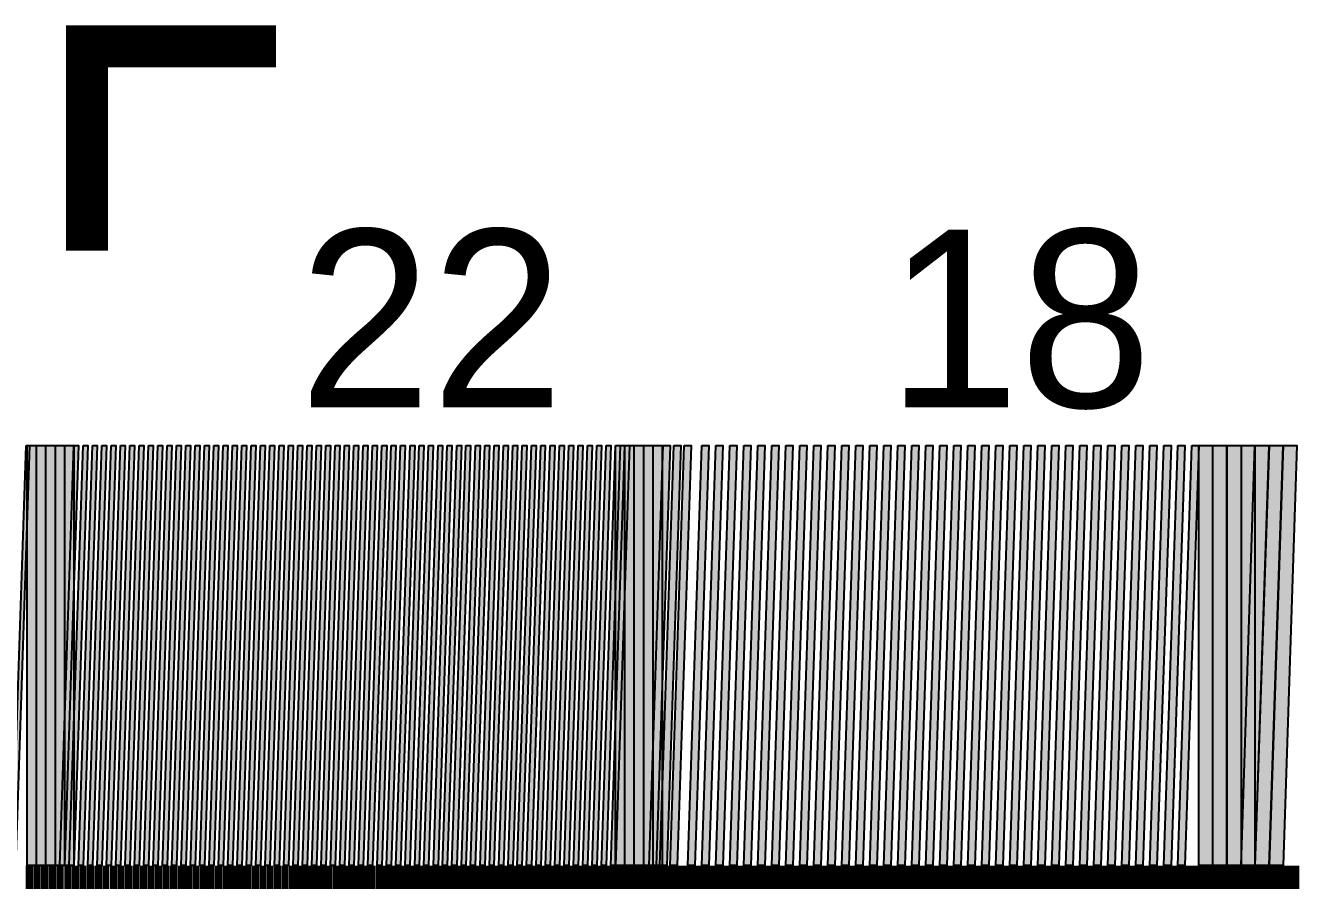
# Model space of a CAD drawing. Header units: millimetres. Extents: x -9 to 297, y 0 to 210.
# Drawn here: x 147.92 to 174.41, y 47.81 to 65.63 of the extents above; entities that cross this region are included whole.
import ezdxf

# ---------------------------------------------------------------- set-up
doc = ezdxf.new("R2010")
doc.units = ezdxf.units.MM
for name, color, linetype in [('LABELS', 7, 'Continuous'), ('PERIPHERY', 7, 'Continuous'), ('SFR', 7, 'Continuous')]:
    doc.layers.add(name, color=color, linetype=linetype)

msp = doc.modelspace()

# ---------------------------------------------------------------- hatches: boundary and pattern name
at = {"layer": 'PERIPHERY', "true_color": 0x000000}
h = msp.add_hatch(color=7, dxfattribs=at)
h.dxf.hatch_style = 1
h.paths.add_polyline_path([(147.932, 56.875), (148.005, 56.875), (147.713, 48.125), (147.64, 48.125), (147.932, 56.875)])
h = msp.add_hatch(color=7, dxfattribs=at)
h.dxf.hatch_style = 1
h.paths.add_polyline_path([(147.956, 56.875), (148.539, 56.875), (148.539, 48.125), (147.956, 48.125), (147.956, 56.875)])
h = msp.add_hatch(color=7, dxfattribs=at)
h.dxf.hatch_style = 1
h.paths.add_polyline_path([(148.15, 56.875), (148.734, 56.875), (148.734, 48.125), (148.15, 48.125), (148.15, 56.875)])
h = msp.add_hatch(color=7, dxfattribs=at)
h.dxf.hatch_style = 1
h.paths.add_polyline_path([(148.345, 56.875), (148.928, 56.875), (148.928, 48.125), (148.345, 48.125), (148.345, 56.875)])
h = msp.add_hatch(color=7, dxfattribs=at)
h.dxf.hatch_style = 1
h.paths.add_polyline_path([(148.929, 56.875), (149.026, 56.875), (148.734, 48.125), (148.637, 48.125), (148.929, 56.875)])
h = msp.add_hatch(color=7, dxfattribs=at)
h.dxf.hatch_style = 1
h.paths.add_polyline_path([(149.123, 56.875), (149.22, 56.875), (148.928, 48.125), (148.831, 48.125), (149.123, 56.875)])
h = msp.add_hatch(color=7, dxfattribs=at)
h.dxf.hatch_style = 1
h.paths.add_polyline_path([(149.317, 56.875), (149.414, 56.875), (149.122, 48.125), (149.025, 48.125), (149.317, 56.875)])
h = msp.add_hatch(color=7, dxfattribs=at)
h.dxf.hatch_style = 1
h.paths.add_polyline_path([(149.511, 56.875), (149.609, 56.875), (149.317, 48.125), (149.22, 48.125), (149.511, 56.875)])
h = msp.add_hatch(color=7, dxfattribs=at)
h.dxf.hatch_style = 1
h.paths.add_polyline_path([(149.706, 56.875), (149.803, 56.875), (149.511, 48.125), (149.414, 48.125), (149.706, 56.875)])
h = msp.add_hatch(color=7, dxfattribs=at)
h.dxf.hatch_style = 1
h.paths.add_polyline_path([(149.9, 56.875), (149.997, 56.875), (149.705, 48.125), (149.608, 48.125), (149.9, 56.875)])
h = msp.add_hatch(color=7, dxfattribs=at)
h.dxf.hatch_style = 1
h.paths.add_polyline_path([(150.095, 56.875), (150.192, 56.875), (149.9, 48.125), (149.803, 48.125), (150.095, 56.875)])
h = msp.add_hatch(color=7, dxfattribs=at)
h.dxf.hatch_style = 1
h.paths.add_polyline_path([(150.289, 56.875), (150.387, 56.875), (150.095, 48.125), (149.998, 48.125), (150.289, 56.875)])
h = msp.add_hatch(color=7, dxfattribs=at)
h.dxf.hatch_style = 1
h.paths.add_polyline_path([(150.484, 56.875), (150.581, 56.875), (150.289, 48.125), (150.192, 48.125), (150.484, 56.875)])
h = msp.add_hatch(color=7, dxfattribs=at)
h.dxf.hatch_style = 1
h.paths.add_polyline_path([(150.678, 56.875), (150.775, 56.875), (150.484, 48.125), (150.386, 48.125), (150.678, 56.875)])
h = msp.add_hatch(color=7, dxfattribs=at)
h.dxf.hatch_style = 1
h.paths.add_polyline_path([(150.872, 56.875), (150.97, 56.875), (150.678, 48.125), (150.581, 48.125), (150.872, 56.875)])
h = msp.add_hatch(color=7, dxfattribs=at)
h.dxf.hatch_style = 1
h.paths.add_polyline_path([(151.067, 56.875), (151.164, 56.875), (150.872, 48.125), (150.775, 48.125), (151.067, 56.875)])
h = msp.add_hatch(color=7, dxfattribs=at)
h.dxf.hatch_style = 1
h.paths.add_polyline_path([(151.261, 56.875), (151.359, 56.875), (151.067, 48.125), (150.97, 48.125), (151.261, 56.875)])
h = msp.add_hatch(color=7, dxfattribs=at)
h.dxf.hatch_style = 1
h.paths.add_polyline_path([(151.456, 56.875), (151.553, 56.875), (151.261, 48.125), (151.164, 48.125), (151.456, 56.875)])
h = msp.add_hatch(color=7, dxfattribs=at)
h.dxf.hatch_style = 1
h.paths.add_polyline_path([(151.65, 56.875), (151.747, 56.875), (151.456, 48.125), (151.359, 48.125), (151.65, 56.875)])
h = msp.add_hatch(color=7, dxfattribs=at)
h.dxf.hatch_style = 1
h.paths.add_polyline_path([(151.845, 56.875), (151.942, 56.875), (151.65, 48.125), (151.553, 48.125), (151.845, 56.875)])
h = msp.add_hatch(color=7, dxfattribs=at)
h.dxf.hatch_style = 1
h.paths.add_polyline_path([(152.039, 56.875), (152.136, 56.875), (151.845, 48.125), (151.747, 48.125), (152.039, 56.875)])
h = msp.add_hatch(color=7, dxfattribs=at)
h.dxf.hatch_style = 1
h.paths.add_polyline_path([(152.233, 56.875), (152.33, 56.875), (152.039, 48.125), (151.942, 48.125), (152.233, 56.875)])
h = msp.add_hatch(color=7, dxfattribs=at)
h.dxf.hatch_style = 1
h.paths.add_polyline_path([(152.428, 56.875), (152.525, 56.875), (152.233, 48.125), (152.136, 48.125), (152.428, 56.875)])
h = msp.add_hatch(color=7, dxfattribs=at)
h.dxf.hatch_style = 1
h.paths.add_polyline_path([(152.622, 56.875), (152.72, 56.875), (152.428, 48.125), (152.331, 48.125), (152.622, 56.875)])
h = msp.add_hatch(color=7, dxfattribs=at)
h.dxf.hatch_style = 1
h.paths.add_polyline_path([(152.817, 56.875), (152.914, 56.875), (152.622, 48.125), (152.525, 48.125), (152.817, 56.875)])
h = msp.add_hatch(color=7, dxfattribs=at)
h.dxf.hatch_style = 1
h.paths.add_polyline_path([(153.011, 56.875), (153.108, 56.875), (152.817, 48.125), (152.719, 48.125), (153.011, 56.875)])
h = msp.add_hatch(color=7, dxfattribs=at)
h.dxf.hatch_style = 1
h.paths.add_polyline_path([(153.205, 56.875), (153.303, 56.875), (153.011, 48.125), (152.914, 48.125), (153.205, 56.875)])
h = msp.add_hatch(color=7, dxfattribs=at)
h.dxf.hatch_style = 1
h.paths.add_polyline_path([(153.4, 56.875), (153.497, 56.875), (153.205, 48.125), (153.108, 48.125), (153.4, 56.875)])
h = msp.add_hatch(color=7, dxfattribs=at)
h.dxf.hatch_style = 1
h.paths.add_polyline_path([(153.594, 56.875), (153.691, 56.875), (153.4, 48.125), (153.303, 48.125), (153.594, 56.875)])
h = msp.add_hatch(color=7, dxfattribs=at)
h.dxf.hatch_style = 1
h.paths.add_polyline_path([(153.789, 56.875), (153.886, 56.875), (153.594, 48.125), (153.497, 48.125), (153.789, 56.875)])
h = msp.add_hatch(color=7, dxfattribs=at)
h.dxf.hatch_style = 1
h.paths.add_polyline_path([(153.983, 56.875), (154.08, 56.875), (153.788, 48.125), (153.691, 48.125), (153.983, 56.875)])
h = msp.add_hatch(color=7, dxfattribs=at)
h.dxf.hatch_style = 1
h.paths.add_polyline_path([(154.178, 56.875), (154.275, 56.875), (153.984, 48.125), (153.886, 48.125), (154.178, 56.875)])
h = msp.add_hatch(color=7, dxfattribs=at)
h.dxf.hatch_style = 1
h.paths.add_polyline_path([(154.372, 56.875), (154.469, 56.875), (154.178, 48.125), (154.081, 48.125), (154.372, 56.875)])
h = msp.add_hatch(color=7, dxfattribs=at)
h.dxf.hatch_style = 1
h.paths.add_polyline_path([(154.566, 56.875), (154.664, 56.875), (154.372, 48.125), (154.275, 48.125), (154.566, 56.875)])
h = msp.add_hatch(color=7, dxfattribs=at)
h.dxf.hatch_style = 1
h.paths.add_polyline_path([(154.761, 56.875), (154.858, 56.875), (154.566, 48.125), (154.469, 48.125), (154.761, 56.875)])
h = msp.add_hatch(color=7, dxfattribs=at)
h.dxf.hatch_style = 1
h.paths.add_polyline_path([(154.955, 56.875), (155.052, 56.875), (154.761, 48.125), (154.663, 48.125), (154.955, 56.875)])
h = msp.add_hatch(color=7, dxfattribs=at)
h.dxf.hatch_style = 1
h.paths.add_polyline_path([(155.149, 56.875), (155.246, 56.875), (154.955, 48.125), (154.858, 48.125), (155.149, 56.875)])
h = msp.add_hatch(color=7, dxfattribs=at)
h.dxf.hatch_style = 1
h.paths.add_polyline_path([(155.344, 56.875), (155.442, 56.875), (155.15, 48.125), (155.053, 48.125), (155.344, 56.875)])
h = msp.add_hatch(color=7, dxfattribs=at)
h.dxf.hatch_style = 1
h.paths.add_polyline_path([(155.539, 56.875), (155.636, 56.875), (155.344, 48.125), (155.247, 48.125), (155.539, 56.875)])
h = msp.add_hatch(color=7, dxfattribs=at)
h.dxf.hatch_style = 1
h.paths.add_polyline_path([(155.733, 56.875), (155.83, 56.875), (155.539, 48.125), (155.441, 48.125), (155.733, 56.875)])
h = msp.add_hatch(color=7, dxfattribs=at)
h.dxf.hatch_style = 1
h.paths.add_polyline_path([(155.928, 56.875), (156.025, 56.875), (155.733, 48.125), (155.636, 48.125), (155.928, 56.875)])
h = msp.add_hatch(color=7, dxfattribs=at)
h.dxf.hatch_style = 1
h.paths.add_polyline_path([(156.122, 56.875), (156.219, 56.875), (155.927, 48.125), (155.83, 48.125), (156.122, 56.875)])
h = msp.add_hatch(color=7, dxfattribs=at)
h.dxf.hatch_style = 1
h.paths.add_polyline_path([(156.316, 56.875), (156.413, 56.875), (156.122, 48.125), (156.025, 48.125), (156.316, 56.875)])
h = msp.add_hatch(color=7, dxfattribs=at)
h.dxf.hatch_style = 1
h.paths.add_polyline_path([(156.511, 56.875), (156.608, 56.875), (156.316, 48.125), (156.219, 48.125), (156.511, 56.875)])
h = msp.add_hatch(color=7, dxfattribs=at)
h.dxf.hatch_style = 1
h.paths.add_polyline_path([(156.705, 56.875), (156.802, 56.875), (156.511, 48.125), (156.414, 48.125), (156.705, 56.875)])
h = msp.add_hatch(color=7, dxfattribs=at)
h.dxf.hatch_style = 1
h.paths.add_polyline_path([(156.9, 56.875), (156.997, 56.875), (156.705, 48.125), (156.608, 48.125), (156.9, 56.875)])
h = msp.add_hatch(color=7, dxfattribs=at)
h.dxf.hatch_style = 1
h.paths.add_polyline_path([(157.094, 56.875), (157.191, 56.875), (156.9, 48.125), (156.802, 48.125), (157.094, 56.875)])
h = msp.add_hatch(color=7, dxfattribs=at)
h.dxf.hatch_style = 1
h.paths.add_polyline_path([(157.289, 56.875), (157.386, 56.875), (157.094, 48.125), (156.997, 48.125), (157.289, 56.875)])
h = msp.add_hatch(color=7, dxfattribs=at)
h.dxf.hatch_style = 1
h.paths.add_polyline_path([(157.483, 56.875), (157.58, 56.875), (157.288, 48.125), (157.191, 48.125), (157.483, 56.875)])
h = msp.add_hatch(color=7, dxfattribs=at)
h.dxf.hatch_style = 1
h.paths.add_polyline_path([(157.678, 56.875), (157.775, 56.875), (157.483, 48.125), (157.386, 48.125), (157.678, 56.875)])
h = msp.add_hatch(color=7, dxfattribs=at)
h.dxf.hatch_style = 1
h.paths.add_polyline_path([(157.872, 56.875), (157.969, 56.875), (157.677, 48.125), (157.58, 48.125), (157.872, 56.875)])
h = msp.add_hatch(color=7, dxfattribs=at)
h.dxf.hatch_style = 1
h.paths.add_polyline_path([(158.066, 56.875), (158.164, 56.875), (157.872, 48.125), (157.775, 48.125), (158.066, 56.875)])
h = msp.add_hatch(color=7, dxfattribs=at)
h.dxf.hatch_style = 1
h.paths.add_polyline_path([(158.261, 56.875), (158.358, 56.875), (158.066, 48.125), (157.969, 48.125), (158.261, 56.875)])
h = msp.add_hatch(color=7, dxfattribs=at)
h.dxf.hatch_style = 1
h.paths.add_polyline_path([(158.455, 56.875), (158.552, 56.875), (158.26, 48.125), (158.163, 48.125), (158.455, 56.875)])
h = msp.add_hatch(color=7, dxfattribs=at)
h.dxf.hatch_style = 1
h.paths.add_polyline_path([(158.649, 56.875), (158.746, 56.875), (158.455, 48.125), (158.357, 48.125), (158.649, 56.875)])
h = msp.add_hatch(color=7, dxfattribs=at)
h.dxf.hatch_style = 1
h.paths.add_polyline_path([(158.844, 56.875), (158.941, 56.875), (158.65, 48.125), (158.553, 48.125), (158.844, 56.875)])
h = msp.add_hatch(color=7, dxfattribs=at)
h.dxf.hatch_style = 1
h.paths.add_polyline_path([(159.039, 56.875), (159.136, 56.875), (158.844, 48.125), (158.747, 48.125), (159.039, 56.875)])
h = msp.add_hatch(color=7, dxfattribs=at)
h.dxf.hatch_style = 1
h.paths.add_polyline_path([(159.233, 56.875), (159.33, 56.875), (159.038, 48.125), (158.941, 48.125), (159.233, 56.875)])
h = msp.add_hatch(color=7, dxfattribs=at)
h.dxf.hatch_style = 1
h.paths.add_polyline_path([(159.427, 56.875), (159.524, 56.875), (159.233, 48.125), (159.136, 48.125), (159.427, 56.875)])
h = msp.add_hatch(color=7, dxfattribs=at)
h.dxf.hatch_style = 1
h.paths.add_polyline_path([(159.622, 56.875), (159.719, 56.875), (159.427, 48.125), (159.33, 48.125), (159.622, 56.875)])
h = msp.add_hatch(color=7, dxfattribs=at)
h.dxf.hatch_style = 1
h.paths.add_polyline_path([(159.816, 56.875), (159.913, 56.875), (159.622, 48.125), (159.524, 48.125), (159.816, 56.875)])
h = msp.add_hatch(color=7, dxfattribs=at)
h.dxf.hatch_style = 1
h.paths.add_polyline_path([(160.01, 56.875), (160.108, 56.875), (159.816, 48.125), (159.719, 48.125), (160.01, 56.875)])
h = msp.add_hatch(color=7, dxfattribs=at)
h.dxf.hatch_style = 1
h.paths.add_polyline_path([(160.205, 56.875), (160.302, 56.875), (160.01, 48.125), (159.913, 48.125), (160.205, 56.875)])
h = msp.add_hatch(color=7, dxfattribs=at)
h.dxf.hatch_style = 1
h.paths.add_polyline_path([(160.399, 56.875), (160.496, 56.875), (160.205, 48.125), (160.107, 48.125), (160.399, 56.875)])
h = msp.add_hatch(color=7, dxfattribs=at)
h.dxf.hatch_style = 1
h.paths.add_polyline_path([(160.205, 56.875), (160.789, 56.875), (160.789, 48.125), (160.205, 48.125), (160.205, 56.875)])
h = msp.add_hatch(color=7, dxfattribs=at)
h.dxf.hatch_style = 1
h.paths.add_polyline_path([(160.4, 56.875), (160.984, 56.875), (160.984, 48.125), (160.4, 48.125), (160.4, 56.875)])
h = msp.add_hatch(color=7, dxfattribs=at)
h.dxf.hatch_style = 1
h.paths.add_polyline_path([(160.595, 56.875), (161.179, 56.875), (161.179, 48.125), (160.595, 48.125), (160.595, 56.875)])
h = msp.add_hatch(color=7, dxfattribs=at)
h.dxf.hatch_style = 1
h.paths.add_polyline_path([(161.202, 56.875), (161.348, 56.875), (161.056, 48.125), (160.911, 48.125), (161.202, 56.875)])
h = msp.add_hatch(color=7, dxfattribs=at)
h.dxf.hatch_style = 1
h.paths.add_polyline_path([(161.421, 56.875), (161.567, 56.875), (161.275, 48.125), (161.129, 48.125), (161.421, 56.875)])
h = msp.add_hatch(color=7, dxfattribs=at)
h.dxf.hatch_style = 1
h.paths.add_polyline_path([(161.64, 56.875), (161.785, 56.875), (161.494, 48.125), (161.348, 48.125), (161.64, 56.875)])
h = msp.add_hatch(color=7, dxfattribs=at)
h.dxf.hatch_style = 1
h.paths.add_polyline_path([(162.005, 56.875), (162.151, 56.875), (161.859, 48.125), (161.713, 48.125), (162.005, 56.875)])
h = msp.add_hatch(color=7, dxfattribs=at)
h.dxf.hatch_style = 1
h.paths.add_polyline_path([(162.296, 56.875), (162.442, 56.875), (162.15, 48.125), (162.005, 48.125), (162.296, 56.875)])
h = msp.add_hatch(color=7, dxfattribs=at)
h.dxf.hatch_style = 1
h.paths.add_polyline_path([(162.588, 56.875), (162.734, 56.875), (162.442, 48.125), (162.296, 48.125), (162.588, 56.875)])
h = msp.add_hatch(color=7, dxfattribs=at)
h.dxf.hatch_style = 1
h.paths.add_polyline_path([(162.879, 56.875), (163.025, 56.875), (162.734, 48.125), (162.588, 48.125), (162.879, 56.875)])
h = msp.add_hatch(color=7, dxfattribs=at)
h.dxf.hatch_style = 1
h.paths.add_polyline_path([(163.171, 56.875), (163.317, 56.875), (163.025, 48.125), (162.879, 48.125), (163.171, 56.875)])
h = msp.add_hatch(color=7, dxfattribs=at)
h.dxf.hatch_style = 1
h.paths.add_polyline_path([(163.463, 56.875), (163.609, 56.875), (163.317, 48.125), (163.171, 48.125), (163.463, 56.875)])
h = msp.add_hatch(color=7, dxfattribs=at)
h.dxf.hatch_style = 1
h.paths.add_polyline_path([(163.754, 56.875), (163.9, 56.875), (163.609, 48.125), (163.463, 48.125), (163.754, 56.875)])
h = msp.add_hatch(color=7, dxfattribs=at)
h.dxf.hatch_style = 1
h.paths.add_polyline_path([(164.046, 56.875), (164.192, 56.875), (163.9, 48.125), (163.754, 48.125), (164.046, 56.875)])
h = msp.add_hatch(color=7, dxfattribs=at)
h.dxf.hatch_style = 1
h.paths.add_polyline_path([(164.338, 56.875), (164.483, 56.875), (164.192, 48.125), (164.046, 48.125), (164.338, 56.875)])
h = msp.add_hatch(color=7, dxfattribs=at)
h.dxf.hatch_style = 1
h.paths.add_polyline_path([(164.63, 56.875), (164.776, 56.875), (164.484, 48.125), (164.338, 48.125), (164.63, 56.875)])
h = msp.add_hatch(color=7, dxfattribs=at)
h.dxf.hatch_style = 1
h.paths.add_polyline_path([(164.921, 56.875), (165.067, 56.875), (164.775, 48.125), (164.63, 48.125), (164.921, 56.875)])
h = msp.add_hatch(color=7, dxfattribs=at)
h.dxf.hatch_style = 1
h.paths.add_polyline_path([(165.213, 56.875), (165.359, 56.875), (165.067, 48.125), (164.921, 48.125), (165.213, 56.875)])
h = msp.add_hatch(color=7, dxfattribs=at)
h.dxf.hatch_style = 1
h.paths.add_polyline_path([(165.504, 56.875), (165.65, 56.875), (165.359, 48.125), (165.213, 48.125), (165.504, 56.875)])
h = msp.add_hatch(color=7, dxfattribs=at)
h.dxf.hatch_style = 1
h.paths.add_polyline_path([(165.796, 56.875), (165.942, 56.875), (165.65, 48.125), (165.504, 48.125), (165.796, 56.875)])
h = msp.add_hatch(color=7, dxfattribs=at)
h.dxf.hatch_style = 1
h.paths.add_polyline_path([(166.088, 56.875), (166.234, 56.875), (165.942, 48.125), (165.796, 48.125), (166.088, 56.875)])
h = msp.add_hatch(color=7, dxfattribs=at)
h.dxf.hatch_style = 1
h.paths.add_polyline_path([(166.379, 56.875), (166.525, 56.875), (166.234, 48.125), (166.088, 48.125), (166.379, 56.875)])
h = msp.add_hatch(color=7, dxfattribs=at)
h.dxf.hatch_style = 1
h.paths.add_polyline_path([(166.671, 56.875), (166.817, 56.875), (166.525, 48.125), (166.379, 48.125), (166.671, 56.875)])
h = msp.add_hatch(color=7, dxfattribs=at)
h.dxf.hatch_style = 1
h.paths.add_polyline_path([(166.963, 56.875), (167.108, 56.875), (166.817, 48.125), (166.671, 48.125), (166.963, 56.875)])
h = msp.add_hatch(color=7, dxfattribs=at)
h.dxf.hatch_style = 1
h.paths.add_polyline_path([(167.255, 56.875), (167.4, 56.875), (167.109, 48.125), (166.963, 48.125), (167.255, 56.875)])
h = msp.add_hatch(color=7, dxfattribs=at)
h.dxf.hatch_style = 1
h.paths.add_polyline_path([(167.546, 56.875), (167.692, 56.875), (167.4, 48.125), (167.255, 48.125), (167.546, 56.875)])
h = msp.add_hatch(color=7, dxfattribs=at)
h.dxf.hatch_style = 1
h.paths.add_polyline_path([(167.838, 56.875), (167.984, 56.875), (167.692, 48.125), (167.546, 48.125), (167.838, 56.875)])
h = msp.add_hatch(color=7, dxfattribs=at)
h.dxf.hatch_style = 1
h.paths.add_polyline_path([(168.13, 56.875), (168.276, 56.875), (167.984, 48.125), (167.838, 48.125), (168.13, 56.875)])
h = msp.add_hatch(color=7, dxfattribs=at)
h.dxf.hatch_style = 1
h.paths.add_polyline_path([(168.421, 56.875), (168.567, 56.875), (168.275, 48.125), (168.13, 48.125), (168.421, 56.875)])
h = msp.add_hatch(color=7, dxfattribs=at)
h.dxf.hatch_style = 1
h.paths.add_polyline_path([(168.713, 56.875), (168.859, 56.875), (168.567, 48.125), (168.421, 48.125), (168.713, 56.875)])
h = msp.add_hatch(color=7, dxfattribs=at)
h.dxf.hatch_style = 1
h.paths.add_polyline_path([(169.005, 56.875), (169.151, 56.875), (168.859, 48.125), (168.713, 48.125), (169.005, 56.875)])
h = msp.add_hatch(color=7, dxfattribs=at)
h.dxf.hatch_style = 1
h.paths.add_polyline_path([(169.296, 56.875), (169.442, 56.875), (169.151, 48.125), (169.005, 48.125), (169.296, 56.875)])
h = msp.add_hatch(color=7, dxfattribs=at)
h.dxf.hatch_style = 1
h.paths.add_polyline_path([(169.588, 56.875), (169.734, 56.875), (169.442, 48.125), (169.296, 48.125), (169.588, 56.875)])
h = msp.add_hatch(color=7, dxfattribs=at)
h.dxf.hatch_style = 1
h.paths.add_polyline_path([(169.88, 56.875), (170.025, 56.875), (169.734, 48.125), (169.588, 48.125), (169.88, 56.875)])
h = msp.add_hatch(color=7, dxfattribs=at)
h.dxf.hatch_style = 1
h.paths.add_polyline_path([(170.171, 56.875), (170.317, 56.875), (170.025, 48.125), (169.879, 48.125), (170.171, 56.875)])
h = msp.add_hatch(color=7, dxfattribs=at)
h.dxf.hatch_style = 1
h.paths.add_polyline_path([(170.463, 56.875), (170.609, 56.875), (170.317, 48.125), (170.171, 48.125), (170.463, 56.875)])
h = msp.add_hatch(color=7, dxfattribs=at)
h.dxf.hatch_style = 1
h.paths.add_polyline_path([(170.755, 56.875), (170.901, 56.875), (170.609, 48.125), (170.463, 48.125), (170.755, 56.875)])
h = msp.add_hatch(color=7, dxfattribs=at)
h.dxf.hatch_style = 1
h.paths.add_polyline_path([(171.046, 56.875), (171.192, 56.875), (170.901, 48.125), (170.755, 48.125), (171.046, 56.875)])
h = msp.add_hatch(color=7, dxfattribs=at)
h.dxf.hatch_style = 1
h.paths.add_polyline_path([(171.338, 56.875), (171.484, 56.875), (171.192, 48.125), (171.046, 48.125), (171.338, 56.875)])
h = msp.add_hatch(color=7, dxfattribs=at)
h.dxf.hatch_style = 1
h.paths.add_polyline_path([(171.63, 56.875), (171.776, 56.875), (171.484, 48.125), (171.338, 48.125), (171.63, 56.875)])
h = msp.add_hatch(color=7, dxfattribs=at)
h.dxf.hatch_style = 1
h.paths.add_polyline_path([(171.921, 56.875), (172.067, 56.875), (171.776, 48.125), (171.63, 48.125), (171.921, 56.875)])
h = msp.add_hatch(color=7, dxfattribs=at)
h.dxf.hatch_style = 1
h.paths.add_polyline_path([(172.213, 56.875), (172.359, 56.875), (172.067, 48.125), (171.921, 48.125), (172.213, 56.875)])
h = msp.add_hatch(color=7, dxfattribs=at)
h.dxf.hatch_style = 1
h.paths.add_polyline_path([(172.359, 56.875), (172.942, 56.875), (172.942, 48.125), (172.359, 48.125), (172.359, 56.875)])
h = msp.add_hatch(color=7, dxfattribs=at)
h.dxf.hatch_style = 1
h.paths.add_polyline_path([(172.65, 56.875), (173.234, 56.875), (173.234, 48.125), (172.65, 48.125), (172.65, 56.875)])
h = msp.add_hatch(color=7, dxfattribs=at)
h.dxf.hatch_style = 1
h.paths.add_polyline_path([(172.942, 56.875), (173.525, 56.875), (173.525, 48.125), (172.942, 48.125), (172.942, 56.875)])
h = msp.add_hatch(color=7, dxfattribs=at)
h.dxf.hatch_style = 1
h.paths.add_polyline_path([(173.525, 56.875), (173.817, 56.875), (173.525, 48.125), (173.234, 48.125), (173.525, 56.875)])
h = msp.add_hatch(color=7, dxfattribs=at)
h.dxf.hatch_style = 1
h.paths.add_polyline_path([(173.817, 56.875), (174.109, 56.875), (173.817, 48.125), (173.526, 48.125), (173.817, 56.875)])
h = msp.add_hatch(color=7, dxfattribs=at)
h.dxf.hatch_style = 1
h.paths.add_polyline_path([(174.109, 56.875), (174.4, 56.875), (174.109, 48.125), (173.817, 48.125), (174.109, 56.875)])

# ---------------------------------------------------------------- linework, layer by layer
at = {"layer": 'PERIPHERY', "color": 250}
for points in [[(147.932, 56.875), (148.005, 56.875), (147.713, 48.125), (147.64, 48.125), (147.932, 56.875)], [(147.956, 56.875), (148.539, 56.875), (148.539, 48.125), (147.956, 48.125), (147.956, 56.875)], [(148.15, 56.875), (148.734, 56.875), (148.734, 48.125), (148.15, 48.125), (148.15, 56.875)], [(148.345, 56.875), (148.928, 56.875), (148.928, 48.125), (148.345, 48.125), (148.345, 56.875)], [(148.929, 56.875), (149.026, 56.875), (148.734, 48.125), (148.637, 48.125), (148.929, 56.875)], [(149.123, 56.875), (149.22, 56.875), (148.928, 48.125), (148.831, 48.125), (149.123, 56.875)], [(149.317, 56.875), (149.414, 56.875), (149.122, 48.125), (149.025, 48.125), (149.317, 56.875)], [(149.511, 56.875), (149.609, 56.875), (149.317, 48.125), (149.22, 48.125), (149.511, 56.875)], [(149.706, 56.875), (149.803, 56.875), (149.511, 48.125), (149.414, 48.125), (149.706, 56.875)], [(149.9, 56.875), (149.997, 56.875), (149.705, 48.125), (149.608, 48.125), (149.9, 56.875)], [(150.095, 56.875), (150.192, 56.875), (149.9, 48.125), (149.803, 48.125), (150.095, 56.875)], [(150.289, 56.875), (150.387, 56.875), (150.095, 48.125), (149.998, 48.125), (150.289, 56.875)], [(150.484, 56.875), (150.581, 56.875), (150.289, 48.125), (150.192, 48.125), (150.484, 56.875)], [(150.678, 56.875), (150.775, 56.875), (150.484, 48.125), (150.386, 48.125), (150.678, 56.875)], [(150.872, 56.875), (150.97, 56.875), (150.678, 48.125), (150.581, 48.125), (150.872, 56.875)], [(151.067, 56.875), (151.164, 56.875), (150.872, 48.125), (150.775, 48.125), (151.067, 56.875)], [(151.261, 56.875), (151.359, 56.875), (151.067, 48.125), (150.97, 48.125), (151.261, 56.875)], [(151.456, 56.875), (151.553, 56.875), (151.261, 48.125), (151.164, 48.125), (151.456, 56.875)], [(151.65, 56.875), (151.747, 56.875), (151.456, 48.125), (151.359, 48.125), (151.65, 56.875)], [(151.845, 56.875), (151.942, 56.875), (151.65, 48.125), (151.553, 48.125), (151.845, 56.875)], [(152.039, 56.875), (152.136, 56.875), (151.845, 48.125), (151.747, 48.125), (152.039, 56.875)], [(152.233, 56.875), (152.33, 56.875), (152.039, 48.125), (151.942, 48.125), (152.233, 56.875)], [(152.428, 56.875), (152.525, 56.875), (152.233, 48.125), (152.136, 48.125), (152.428, 56.875)], [(152.622, 56.875), (152.72, 56.875), (152.428, 48.125), (152.331, 48.125), (152.622, 56.875)], [(152.817, 56.875), (152.914, 56.875), (152.622, 48.125), (152.525, 48.125), (152.817, 56.875)], [(153.011, 56.875), (153.108, 56.875), (152.817, 48.125), (152.719, 48.125), (153.011, 56.875)], [(153.205, 56.875), (153.303, 56.875), (153.011, 48.125), (152.914, 48.125), (153.205, 56.875)], [(153.4, 56.875), (153.497, 56.875), (153.205, 48.125), (153.108, 48.125), (153.4, 56.875)], [(153.594, 56.875), (153.691, 56.875), (153.4, 48.125), (153.303, 48.125), (153.594, 56.875)], [(153.789, 56.875), (153.886, 56.875), (153.594, 48.125), (153.497, 48.125), (153.789, 56.875)], [(153.983, 56.875), (154.08, 56.875), (153.788, 48.125), (153.691, 48.125), (153.983, 56.875)], [(154.178, 56.875), (154.275, 56.875), (153.984, 48.125), (153.886, 48.125), (154.178, 56.875)], [(154.372, 56.875), (154.469, 56.875), (154.178, 48.125), (154.081, 48.125), (154.372, 56.875)], [(154.566, 56.875), (154.664, 56.875), (154.372, 48.125), (154.275, 48.125), (154.566, 56.875)], [(154.761, 56.875), (154.858, 56.875), (154.566, 48.125), (154.469, 48.125), (154.761, 56.875)], [(154.955, 56.875), (155.052, 56.875), (154.761, 48.125), (154.663, 48.125), (154.955, 56.875)], [(155.149, 56.875), (155.246, 56.875), (154.955, 48.125), (154.858, 48.125), (155.149, 56.875)], [(155.344, 56.875), (155.442, 56.875), (155.15, 48.125), (155.053, 48.125), (155.344, 56.875)], [(155.539, 56.875), (155.636, 56.875), (155.344, 48.125), (155.247, 48.125), (155.539, 56.875)], [(155.733, 56.875), (155.83, 56.875), (155.539, 48.125), (155.441, 48.125), (155.733, 56.875)], [(155.928, 56.875), (156.025, 56.875), (155.733, 48.125), (155.636, 48.125), (155.928, 56.875)], [(156.122, 56.875), (156.219, 56.875), (155.927, 48.125), (155.83, 48.125), (156.122, 56.875)], [(156.316, 56.875), (156.413, 56.875), (156.122, 48.125), (156.025, 48.125), (156.316, 56.875)], [(156.511, 56.875), (156.608, 56.875), (156.316, 48.125), (156.219, 48.125), (156.511, 56.875)], [(156.705, 56.875), (156.802, 56.875), (156.511, 48.125), (156.414, 48.125), (156.705, 56.875)], [(156.9, 56.875), (156.997, 56.875), (156.705, 48.125), (156.608, 48.125), (156.9, 56.875)], [(157.094, 56.875), (157.191, 56.875), (156.9, 48.125), (156.802, 48.125), (157.094, 56.875)], [(157.289, 56.875), (157.386, 56.875), (157.094, 48.125), (156.997, 48.125), (157.289, 56.875)], [(157.483, 56.875), (157.58, 56.875), (157.288, 48.125), (157.191, 48.125), (157.483, 56.875)], [(157.678, 56.875), (157.775, 56.875), (157.483, 48.125), (157.386, 48.125), (157.678, 56.875)], [(157.872, 56.875), (157.969, 56.875), (157.677, 48.125), (157.58, 48.125), (157.872, 56.875)], [(158.066, 56.875), (158.164, 56.875), (157.872, 48.125), (157.775, 48.125), (158.066, 56.875)], [(158.261, 56.875), (158.358, 56.875), (158.066, 48.125), (157.969, 48.125), (158.261, 56.875)], [(158.455, 56.875), (158.552, 56.875), (158.26, 48.125), (158.163, 48.125), (158.455, 56.875)], [(158.649, 56.875), (158.746, 56.875), (158.455, 48.125), (158.357, 48.125), (158.649, 56.875)], [(158.844, 56.875), (158.941, 56.875), (158.65, 48.125), (158.553, 48.125), (158.844, 56.875)], [(159.039, 56.875), (159.136, 56.875), (158.844, 48.125), (158.747, 48.125), (159.039, 56.875)], [(159.233, 56.875), (159.33, 56.875), (159.038, 48.125), (158.941, 48.125), (159.233, 56.875)], [(159.427, 56.875), (159.524, 56.875), (159.233, 48.125), (159.136, 48.125), (159.427, 56.875)], [(159.622, 56.875), (159.719, 56.875), (159.427, 48.125), (159.33, 48.125), (159.622, 56.875)], [(159.816, 56.875), (159.913, 56.875), (159.622, 48.125), (159.524, 48.125), (159.816, 56.875)], [(160.01, 56.875), (160.108, 56.875), (159.816, 48.125), (159.719, 48.125), (160.01, 56.875)], [(160.205, 56.875), (160.302, 56.875), (160.01, 48.125), (159.913, 48.125), (160.205, 56.875)], [(160.399, 56.875), (160.496, 56.875), (160.205, 48.125), (160.107, 48.125), (160.399, 56.875)], [(160.205, 56.875), (160.789, 56.875), (160.789, 48.125), (160.205, 48.125), (160.205, 56.875)], [(160.4, 56.875), (160.984, 56.875), (160.984, 48.125), (160.4, 48.125), (160.4, 56.875)], [(160.595, 56.875), (161.179, 56.875), (161.179, 48.125), (160.595, 48.125), (160.595, 56.875)], [(161.202, 56.875), (161.348, 56.875), (161.056, 48.125), (160.911, 48.125), (161.202, 56.875)], [(161.421, 56.875), (161.567, 56.875), (161.275, 48.125), (161.129, 48.125), (161.421, 56.875)], [(161.64, 56.875), (161.785, 56.875), (161.494, 48.125), (161.348, 48.125), (161.64, 56.875)], [(162.005, 56.875), (162.151, 56.875), (161.859, 48.125), (161.713, 48.125), (162.005, 56.875)], [(162.296, 56.875), (162.442, 56.875), (162.15, 48.125), (162.005, 48.125), (162.296, 56.875)], [(162.588, 56.875), (162.734, 56.875), (162.442, 48.125), (162.296, 48.125), (162.588, 56.875)], [(162.879, 56.875), (163.025, 56.875), (162.734, 48.125), (162.588, 48.125), (162.879, 56.875)], [(163.171, 56.875), (163.317, 56.875), (163.025, 48.125), (162.879, 48.125), (163.171, 56.875)], [(163.463, 56.875), (163.609, 56.875), (163.317, 48.125), (163.171, 48.125), (163.463, 56.875)], [(163.754, 56.875), (163.9, 56.875), (163.609, 48.125), (163.463, 48.125), (163.754, 56.875)], [(164.046, 56.875), (164.192, 56.875), (163.9, 48.125), (163.754, 48.125), (164.046, 56.875)], [(164.338, 56.875), (164.483, 56.875), (164.192, 48.125), (164.046, 48.125), (164.338, 56.875)], [(164.63, 56.875), (164.776, 56.875), (164.484, 48.125), (164.338, 48.125), (164.63, 56.875)], [(164.921, 56.875), (165.067, 56.875), (164.775, 48.125), (164.63, 48.125), (164.921, 56.875)], [(165.213, 56.875), (165.359, 56.875), (165.067, 48.125), (164.921, 48.125), (165.213, 56.875)], [(165.504, 56.875), (165.65, 56.875), (165.359, 48.125), (165.213, 48.125), (165.504, 56.875)], [(165.796, 56.875), (165.942, 56.875), (165.65, 48.125), (165.504, 48.125), (165.796, 56.875)], [(166.088, 56.875), (166.234, 56.875), (165.942, 48.125), (165.796, 48.125), (166.088, 56.875)], [(166.379, 56.875), (166.525, 56.875), (166.234, 48.125), (166.088, 48.125), (166.379, 56.875)], [(166.671, 56.875), (166.817, 56.875), (166.525, 48.125), (166.379, 48.125), (166.671, 56.875)], [(166.963, 56.875), (167.108, 56.875), (166.817, 48.125), (166.671, 48.125), (166.963, 56.875)], [(167.255, 56.875), (167.4, 56.875), (167.109, 48.125), (166.963, 48.125), (167.255, 56.875)], [(167.546, 56.875), (167.692, 56.875), (167.4, 48.125), (167.255, 48.125), (167.546, 56.875)], [(167.838, 56.875), (167.984, 56.875), (167.692, 48.125), (167.546, 48.125), (167.838, 56.875)], [(168.13, 56.875), (168.276, 56.875), (167.984, 48.125), (167.838, 48.125), (168.13, 56.875)], [(168.421, 56.875), (168.567, 56.875), (168.275, 48.125), (168.13, 48.125), (168.421, 56.875)], [(168.713, 56.875), (168.859, 56.875), (168.567, 48.125), (168.421, 48.125), (168.713, 56.875)], [(169.005, 56.875), (169.151, 56.875), (168.859, 48.125), (168.713, 48.125), (169.005, 56.875)], [(169.296, 56.875), (169.442, 56.875), (169.151, 48.125), (169.005, 48.125), (169.296, 56.875)], [(169.588, 56.875), (169.734, 56.875), (169.442, 48.125), (169.296, 48.125), (169.588, 56.875)], [(169.88, 56.875), (170.025, 56.875), (169.734, 48.125), (169.588, 48.125), (169.88, 56.875)], [(170.171, 56.875), (170.317, 56.875), (170.025, 48.125), (169.879, 48.125), (170.171, 56.875)], [(170.463, 56.875), (170.609, 56.875), (170.317, 48.125), (170.171, 48.125), (170.463, 56.875)], [(170.755, 56.875), (170.901, 56.875), (170.609, 48.125), (170.463, 48.125), (170.755, 56.875)], [(171.046, 56.875), (171.192, 56.875), (170.901, 48.125), (170.755, 48.125), (171.046, 56.875)], [(171.338, 56.875), (171.484, 56.875), (171.192, 48.125), (171.046, 48.125), (171.338, 56.875)], [(171.63, 56.875), (171.776, 56.875), (171.484, 48.125), (171.338, 48.125), (171.63, 56.875)], [(171.921, 56.875), (172.067, 56.875), (171.776, 48.125), (171.63, 48.125), (171.921, 56.875)], [(172.213, 56.875), (172.359, 56.875), (172.067, 48.125), (171.921, 48.125), (172.213, 56.875)], [(172.359, 56.875), (172.942, 56.875), (172.942, 48.125), (172.359, 48.125), (172.359, 56.875)], [(172.65, 56.875), (173.234, 56.875), (173.234, 48.125), (172.65, 48.125), (172.65, 56.875)], [(172.942, 56.875), (173.525, 56.875), (173.525, 48.125), (172.942, 48.125), (172.942, 56.875)], [(173.525, 56.875), (173.817, 56.875), (173.525, 48.125), (173.234, 48.125), (173.525, 56.875)], [(173.817, 56.875), (174.109, 56.875), (173.817, 48.125), (173.526, 48.125), (173.817, 56.875)], [(174.109, 56.875), (174.4, 56.875), (174.109, 48.125), (173.817, 48.125), (174.109, 56.875)]]:
    msp.add_lwpolyline(points, close=True, dxfattribs=at)
at = {"layer": 'PERIPHERY', "color": 250, "lineweight": 35, "const_width": 0.15}
for points in [[(147.999, 48.125), (147.999, 39.375)], [(148.16, 48.125), (148.16, 39.375)], [(148.321, 48.125), (148.321, 39.375)], [(148.481, 48.125), (148.481, 39.375)], [(148.64, 48.125), (148.64, 39.375)], [(148.801, 48.125), (148.801, 39.375)], [(148.959, 48.125), (148.959, 39.375)], [(149.118, 48.125), (149.118, 39.375)], [(149.278, 48.125), (149.278, 39.375)], [(149.436, 48.125), (149.436, 39.375)], [(149.594, 48.125), (149.594, 39.375)], [(149.752, 48.125), (149.752, 39.375)], [(149.909, 48.125), (149.909, 39.375)], [(150.067, 48.125), (150.067, 39.375)], [(150.225, 48.125), (150.225, 39.375)], [(150.381, 48.125), (150.381, 39.375)], [(150.538, 48.125), (150.538, 39.375)], [(150.695, 48.125), (150.695, 39.375)], [(150.851, 48.125), (150.851, 39.375)], [(151.007, 48.125), (151.007, 39.375)], [(151.164, 48.125), (151.164, 39.375)], [(151.319, 48.125), (151.319, 39.375)], [(151.474, 48.125), (151.474, 39.375)], [(151.63, 48.125), (151.63, 39.375)], [(151.784, 48.125), (151.784, 39.375)], [(151.939, 48.125), (151.939, 39.375)], [(152.094, 48.125), (152.094, 39.375)], [(152.247, 48.125), (152.247, 39.375)], [(152.401, 48.125), (152.401, 39.375)], [(152.556, 48.125), (152.556, 39.375)], [(152.709, 48.125), (152.709, 39.375)], [(152.862, 48.125), (152.862, 39.375)], [(153.016, 48.125), (153.016, 39.375)], [(153.168, 48.125), (153.168, 39.375)], [(153.32, 48.125), (153.32, 39.375)], [(153.473, 48.125), (153.473, 39.375)], [(153.625, 48.125), (153.625, 39.375)], [(153.777, 48.125), (153.777, 39.375)], [(153.929, 48.125), (153.929, 39.375)], [(154.08, 48.125), (154.08, 39.375)], [(154.231, 48.125), (154.231, 39.375)], [(154.383, 48.125), (154.383, 39.375)], [(154.534, 48.125), (154.534, 39.375)], [(154.684, 48.125), (154.684, 39.375)], [(154.835, 48.125), (154.835, 39.375)], [(154.985, 48.125), (154.985, 39.375)], [(155.134, 48.125), (155.134, 39.375)], [(155.285, 48.125), (155.285, 39.375)], [(155.434, 48.125), (155.434, 39.375)], [(155.583, 48.125), (155.583, 39.375)], [(155.733, 48.125), (155.733, 39.375)], [(155.882, 48.125), (155.882, 39.375)], [(156.03, 48.125), (156.03, 39.375)], [(156.179, 48.125), (156.179, 39.375)], [(156.327, 48.125), (156.327, 39.375)], [(156.475, 48.125), (156.475, 39.375)], [(156.624, 48.125), (156.624, 39.375)], [(156.771, 48.125), (156.771, 39.375)], [(156.918, 48.125), (156.918, 39.375)], [(157.066, 48.125), (157.066, 39.375)], [(157.213, 48.125), (157.213, 39.375)], [(157.36, 48.125), (157.36, 39.375)], [(157.507, 48.125), (157.507, 39.375)], [(157.653, 48.125), (157.653, 39.375)], [(157.799, 48.125), (157.799, 39.375)], [(157.946, 48.125), (157.946, 39.375)], [(158.091, 48.125), (158.091, 39.375)], [(158.237, 48.125), (158.237, 39.375)], [(158.383, 48.125), (158.383, 39.375)], [(158.528, 48.125), (158.528, 39.375)], [(158.673, 48.125), (158.673, 39.375)], [(158.818, 48.125), (158.818, 39.375)], [(158.962, 48.125), (158.962, 39.375)], [(159.107, 48.125), (159.107, 39.375)], [(159.252, 48.125), (159.252, 39.375)], [(159.396, 48.125), (159.396, 39.375)], [(159.54, 48.125), (159.54, 39.375)], [(159.684, 48.125), (159.684, 39.375)], [(159.827, 48.125), (159.827, 39.375)], [(159.97, 48.125), (159.97, 39.375)], [(160.114, 48.125), (160.114, 39.375)], [(160.257, 48.125), (160.257, 39.375)], [(160.4, 48.125), (160.4, 39.375)], [(160.543, 48.125), (160.543, 39.375)], [(160.685, 48.125), (160.685, 39.375)], [(160.827, 48.125), (160.827, 39.375)], [(160.97, 48.125), (160.97, 39.375)], [(161.112, 48.125), (161.112, 39.375)], [(161.253, 48.125), (161.253, 39.375)], [(161.395, 48.125), (161.395, 39.375)], [(161.536, 48.125), (161.536, 39.375)], [(161.677, 48.125), (161.677, 39.375)], [(161.819, 48.125), (161.819, 39.375)], [(161.959, 48.125), (161.959, 39.375)], [(162.1, 48.125), (162.1, 39.375)], [(162.242, 48.125), (162.242, 39.375)], [(162.381, 48.125), (162.381, 39.375)], [(162.521, 48.125), (162.521, 39.375)], [(162.661, 48.125), (162.661, 39.375)], [(162.801, 48.125), (162.801, 39.375)], [(162.941, 48.125), (162.941, 39.375)], [(163.081, 48.125), (163.081, 39.375)], [(163.22, 48.125), (163.22, 39.375)], [(163.359, 48.125), (163.359, 39.375)], [(163.498, 48.125), (163.498, 39.375)], [(163.637, 48.125), (163.637, 39.375)], [(163.775, 48.125), (163.775, 39.375)], [(163.914, 48.125), (163.914, 39.375)], [(164.052, 48.125), (164.052, 39.375)], [(164.19, 48.125), (164.19, 39.375)], [(164.329, 48.125), (164.329, 39.375)], [(164.466, 48.125), (164.466, 39.375)], [(164.604, 48.125), (164.604, 39.375)], [(164.742, 48.125), (164.742, 39.375)], [(164.879, 48.125), (164.879, 39.375)], [(165.016, 48.125), (165.016, 39.375)], [(165.153, 48.125), (165.153, 39.375)], [(165.29, 48.125), (165.29, 39.375)], [(165.426, 48.125), (165.426, 39.375)], [(165.563, 48.125), (165.563, 39.375)], [(165.699, 48.125), (165.699, 39.375)], [(165.835, 48.125), (165.835, 39.375)], [(165.972, 48.125), (165.972, 39.375)], [(166.107, 48.125), (166.107, 39.375)], [(166.243, 48.125), (166.243, 39.375)], [(166.379, 48.125), (166.379, 39.375)], [(166.514, 48.125), (166.514, 39.375)], [(166.649, 48.125), (166.649, 39.375)], [(166.785, 48.125), (166.785, 39.375)], [(166.919, 48.125), (166.919, 39.375)], [(167.054, 48.125), (167.054, 39.375)], [(167.189, 48.125), (167.189, 39.375)], [(167.323, 48.125), (167.323, 39.375)], [(167.458, 48.125), (167.458, 39.375)], [(167.593, 48.125), (167.593, 39.375)], [(167.726, 48.125), (167.726, 39.375)], [(167.86, 48.125), (167.86, 39.375)], [(167.993, 48.125), (167.993, 39.375)], [(168.127, 48.125), (168.127, 39.375)], [(168.26, 48.125), (168.26, 39.375)], [(168.394, 48.125), (168.394, 39.375)], [(168.527, 48.125), (168.527, 39.375)], [(168.66, 48.125), (168.66, 39.375)], [(168.794, 48.125), (168.794, 39.375)], [(168.926, 48.125), (168.926, 39.375)], [(169.058, 48.125), (169.058, 39.375)], [(169.19, 48.125), (169.19, 39.375)], [(169.322, 48.125), (169.322, 39.375)], [(169.455, 48.125), (169.455, 39.375)], [(169.587, 48.125), (169.587, 39.375)], [(169.719, 48.125), (169.719, 39.375)], [(169.85, 48.125), (169.85, 39.375)], [(169.982, 48.125), (169.982, 39.375)], [(170.113, 48.125), (170.113, 39.375)], [(170.244, 48.125), (170.244, 39.375)], [(170.376, 48.125), (170.376, 39.375)], [(170.507, 48.125), (170.507, 39.375)], [(170.637, 48.125), (170.637, 39.375)], [(170.768, 48.125), (170.768, 39.375)], [(170.899, 48.125), (170.899, 39.375)], [(171.029, 48.125), (171.029, 39.375)], [(171.159, 48.125), (171.159, 39.375)], [(171.289, 48.125), (171.289, 39.375)], [(171.419, 48.125), (171.419, 39.375)], [(171.549, 48.125), (171.549, 39.375)], [(171.679, 48.125), (171.679, 39.375)], [(171.808, 48.125), (171.808, 39.375)], [(171.938, 48.125), (171.938, 39.375)], [(172.067, 48.125), (172.067, 39.375)], [(172.196, 48.125), (172.196, 39.375)], [(172.325, 48.125), (172.325, 39.375)], [(172.454, 48.125), (172.454, 39.375)], [(172.583, 48.125), (172.583, 39.375)], [(172.712, 48.125), (172.712, 39.375)], [(172.84, 48.125), (172.84, 39.375)], [(172.968, 48.125), (172.968, 39.375)], [(173.097, 48.125), (173.097, 39.375)], [(173.224, 48.125), (173.224, 39.375)], [(173.352, 48.125), (173.352, 39.375)], [(173.48, 48.125), (173.48, 39.375)], [(173.608, 48.125), (173.608, 39.375)], [(173.735, 48.125), (173.735, 39.375)], [(173.863, 48.125), (173.863, 39.375)], [(173.99, 48.125), (173.99, 39.375)], [(174.117, 48.125), (174.117, 39.375)], [(174.245, 48.125), (174.245, 39.375)], [(174.371, 48.125), (174.371, 39.375)]]:
    msp.add_lwpolyline(points, dxfattribs=at)
at = {"layer": 'PERIPHERY', "color": 250, "true_color": 0x000000}
for points in [[(147.932, 56.875), (147.64, 48.125), (147.713, 48.125)], [(147.713, 48.125), (148.005, 56.875), (147.932, 56.875)], [(147.956, 56.875), (147.956, 48.125), (148.539, 48.125)], [(148.539, 48.125), (148.539, 56.875), (147.956, 56.875)], [(148.15, 56.875), (148.15, 48.125), (148.734, 48.125)], [(148.734, 48.125), (148.734, 56.875), (148.15, 56.875)], [(148.345, 56.875), (148.345, 48.125), (148.928, 48.125)], [(148.928, 48.125), (148.928, 56.875), (148.345, 56.875)], [(148.929, 56.875), (148.637, 48.125), (148.734, 48.125)], [(148.734, 48.125), (149.026, 56.875), (148.929, 56.875)], [(149.123, 56.875), (148.831, 48.125), (148.928, 48.125)], [(148.928, 48.125), (149.22, 56.875), (149.123, 56.875)], [(149.317, 56.875), (149.025, 48.125), (149.122, 48.125)], [(149.122, 48.125), (149.414, 56.875), (149.317, 56.875)], [(149.511, 56.875), (149.22, 48.125), (149.317, 48.125)], [(149.317, 48.125), (149.609, 56.875), (149.511, 56.875)], [(149.706, 56.875), (149.414, 48.125), (149.511, 48.125)], [(149.511, 48.125), (149.803, 56.875), (149.706, 56.875)], [(149.9, 56.875), (149.608, 48.125), (149.705, 48.125)], [(149.705, 48.125), (149.997, 56.875), (149.9, 56.875)], [(150.095, 56.875), (149.803, 48.125), (149.9, 48.125)], [(149.9, 48.125), (150.192, 56.875), (150.095, 56.875)], [(150.289, 56.875), (149.998, 48.125), (150.095, 48.125)], [(150.095, 48.125), (150.387, 56.875), (150.289, 56.875)], [(150.484, 56.875), (150.192, 48.125), (150.289, 48.125)], [(150.289, 48.125), (150.581, 56.875), (150.484, 56.875)], [(150.678, 56.875), (150.386, 48.125), (150.484, 48.125)], [(150.484, 48.125), (150.775, 56.875), (150.678, 56.875)], [(150.872, 56.875), (150.581, 48.125), (150.678, 48.125)], [(150.678, 48.125), (150.97, 56.875), (150.872, 56.875)], [(151.067, 56.875), (150.775, 48.125), (150.872, 48.125)], [(150.872, 48.125), (151.164, 56.875), (151.067, 56.875)], [(151.261, 56.875), (150.97, 48.125), (151.067, 48.125)], [(151.067, 48.125), (151.359, 56.875), (151.261, 56.875)], [(151.456, 56.875), (151.164, 48.125), (151.261, 48.125)], [(151.261, 48.125), (151.553, 56.875), (151.456, 56.875)], [(151.65, 56.875), (151.359, 48.125), (151.456, 48.125)], [(151.456, 48.125), (151.747, 56.875), (151.65, 56.875)], [(151.845, 56.875), (151.553, 48.125), (151.65, 48.125)], [(151.65, 48.125), (151.942, 56.875), (151.845, 56.875)], [(152.039, 56.875), (151.747, 48.125), (151.845, 48.125)], [(151.845, 48.125), (152.136, 56.875), (152.039, 56.875)], [(152.233, 56.875), (151.942, 48.125), (152.039, 48.125)], [(152.039, 48.125), (152.33, 56.875), (152.233, 56.875)], [(152.428, 56.875), (152.136, 48.125), (152.233, 48.125)], [(152.233, 48.125), (152.525, 56.875), (152.428, 56.875)], [(152.622, 56.875), (152.331, 48.125), (152.428, 48.125)], [(152.428, 48.125), (152.72, 56.875), (152.622, 56.875)], [(152.817, 56.875), (152.525, 48.125), (152.622, 48.125)], [(152.622, 48.125), (152.914, 56.875), (152.817, 56.875)], [(153.011, 56.875), (152.719, 48.125), (152.817, 48.125)], [(152.817, 48.125), (153.108, 56.875), (153.011, 56.875)], [(153.205, 56.875), (152.914, 48.125), (153.011, 48.125)], [(153.011, 48.125), (153.303, 56.875), (153.205, 56.875)], [(153.4, 56.875), (153.108, 48.125), (153.205, 48.125)], [(153.205, 48.125), (153.497, 56.875), (153.4, 56.875)], [(153.594, 56.875), (153.303, 48.125), (153.4, 48.125)], [(153.4, 48.125), (153.691, 56.875), (153.594, 56.875)], [(153.789, 56.875), (153.497, 48.125), (153.594, 48.125)], [(153.594, 48.125), (153.886, 56.875), (153.789, 56.875)], [(153.983, 56.875), (153.691, 48.125), (153.788, 48.125)], [(153.788, 48.125), (154.08, 56.875), (153.983, 56.875)], [(154.178, 56.875), (153.886, 48.125), (153.984, 48.125)], [(153.984, 48.125), (154.275, 56.875), (154.178, 56.875)], [(154.372, 56.875), (154.081, 48.125), (154.178, 48.125)], [(154.178, 48.125), (154.469, 56.875), (154.372, 56.875)], [(154.566, 56.875), (154.275, 48.125), (154.372, 48.125)], [(154.372, 48.125), (154.664, 56.875), (154.566, 56.875)], [(154.761, 56.875), (154.469, 48.125), (154.566, 48.125)], [(154.566, 48.125), (154.858, 56.875), (154.761, 56.875)], [(154.955, 56.875), (154.663, 48.125), (154.761, 48.125)], [(154.761, 48.125), (155.052, 56.875), (154.955, 56.875)], [(155.149, 56.875), (154.858, 48.125), (154.955, 48.125)], [(154.955, 48.125), (155.246, 56.875), (155.149, 56.875)], [(155.344, 56.875), (155.053, 48.125), (155.15, 48.125)], [(155.15, 48.125), (155.442, 56.875), (155.344, 56.875)], [(155.539, 56.875), (155.247, 48.125), (155.344, 48.125)], [(155.344, 48.125), (155.636, 56.875), (155.539, 56.875)], [(155.733, 56.875), (155.441, 48.125), (155.539, 48.125)], [(155.539, 48.125), (155.83, 56.875), (155.733, 56.875)], [(155.928, 56.875), (155.636, 48.125), (155.733, 48.125)], [(155.733, 48.125), (156.025, 56.875), (155.928, 56.875)], [(156.122, 56.875), (155.83, 48.125), (155.927, 48.125)], [(155.927, 48.125), (156.219, 56.875), (156.122, 56.875)], [(156.316, 56.875), (156.025, 48.125), (156.122, 48.125)], [(156.122, 48.125), (156.413, 56.875), (156.316, 56.875)], [(156.511, 56.875), (156.219, 48.125), (156.316, 48.125)], [(156.316, 48.125), (156.608, 56.875), (156.511, 56.875)], [(156.705, 56.875), (156.414, 48.125), (156.511, 48.125)], [(156.511, 48.125), (156.802, 56.875), (156.705, 56.875)], [(156.9, 56.875), (156.608, 48.125), (156.705, 48.125)], [(156.705, 48.125), (156.997, 56.875), (156.9, 56.875)], [(157.094, 56.875), (156.802, 48.125), (156.9, 48.125)], [(156.9, 48.125), (157.191, 56.875), (157.094, 56.875)], [(157.289, 56.875), (156.997, 48.125), (157.094, 48.125)], [(157.094, 48.125), (157.386, 56.875), (157.289, 56.875)], [(157.483, 56.875), (157.191, 48.125), (157.288, 48.125)], [(157.288, 48.125), (157.58, 56.875), (157.483, 56.875)], [(157.678, 56.875), (157.386, 48.125), (157.483, 48.125)], [(157.483, 48.125), (157.775, 56.875), (157.678, 56.875)], [(157.872, 56.875), (157.58, 48.125), (157.677, 48.125)], [(157.677, 48.125), (157.969, 56.875), (157.872, 56.875)], [(158.066, 56.875), (157.775, 48.125), (157.872, 48.125)], [(157.872, 48.125), (158.164, 56.875), (158.066, 56.875)], [(158.261, 56.875), (157.969, 48.125), (158.066, 48.125)], [(158.066, 48.125), (158.358, 56.875), (158.261, 56.875)], [(158.455, 56.875), (158.163, 48.125), (158.26, 48.125)], [(158.26, 48.125), (158.552, 56.875), (158.455, 56.875)], [(158.649, 56.875), (158.357, 48.125), (158.455, 48.125)], [(158.455, 48.125), (158.746, 56.875), (158.649, 56.875)], [(158.844, 56.875), (158.553, 48.125), (158.65, 48.125)], [(158.65, 48.125), (158.941, 56.875), (158.844, 56.875)], [(159.039, 56.875), (158.747, 48.125), (158.844, 48.125)], [(158.844, 48.125), (159.136, 56.875), (159.039, 56.875)], [(159.233, 56.875), (158.941, 48.125), (159.038, 48.125)], [(159.038, 48.125), (159.33, 56.875), (159.233, 56.875)], [(159.427, 56.875), (159.136, 48.125), (159.233, 48.125)], [(159.233, 48.125), (159.524, 56.875), (159.427, 56.875)], [(159.622, 56.875), (159.33, 48.125), (159.427, 48.125)], [(159.427, 48.125), (159.719, 56.875), (159.622, 56.875)], [(159.816, 56.875), (159.524, 48.125), (159.622, 48.125)], [(159.622, 48.125), (159.913, 56.875), (159.816, 56.875)], [(160.01, 56.875), (159.719, 48.125), (159.816, 48.125)], [(159.816, 48.125), (160.108, 56.875), (160.01, 56.875)], [(160.205, 56.875), (159.913, 48.125), (160.01, 48.125)], [(160.01, 48.125), (160.302, 56.875), (160.205, 56.875)], [(160.399, 56.875), (160.107, 48.125), (160.205, 48.125)], [(160.205, 48.125), (160.496, 56.875), (160.399, 56.875)], [(160.205, 56.875), (160.205, 48.125), (160.789, 48.125)], [(160.789, 48.125), (160.789, 56.875), (160.205, 56.875)], [(160.4, 56.875), (160.4, 48.125), (160.984, 48.125)], [(160.984, 48.125), (160.984, 56.875), (160.4, 56.875)], [(160.595, 56.875), (160.595, 48.125), (161.179, 48.125)], [(161.179, 48.125), (161.179, 56.875), (160.595, 56.875)], [(161.202, 56.875), (160.911, 48.125), (161.056, 48.125)], [(161.056, 48.125), (161.348, 56.875), (161.202, 56.875)], [(161.421, 56.875), (161.129, 48.125), (161.275, 48.125)], [(161.275, 48.125), (161.567, 56.875), (161.421, 56.875)], [(161.64, 56.875), (161.348, 48.125), (161.494, 48.125)], [(161.494, 48.125), (161.785, 56.875), (161.64, 56.875)], [(162.005, 56.875), (161.713, 48.125), (161.859, 48.125)], [(161.859, 48.125), (162.151, 56.875), (162.005, 56.875)], [(162.296, 56.875), (162.005, 48.125), (162.15, 48.125)], [(162.15, 48.125), (162.442, 56.875), (162.296, 56.875)], [(162.588, 56.875), (162.296, 48.125), (162.442, 48.125)], [(162.442, 48.125), (162.734, 56.875), (162.588, 56.875)], [(162.879, 56.875), (162.588, 48.125), (162.734, 48.125)], [(162.734, 48.125), (163.025, 56.875), (162.879, 56.875)], [(163.171, 56.875), (162.879, 48.125), (163.025, 48.125)], [(163.025, 48.125), (163.317, 56.875), (163.171, 56.875)], [(163.463, 56.875), (163.171, 48.125), (163.317, 48.125)], [(163.317, 48.125), (163.609, 56.875), (163.463, 56.875)], [(163.754, 56.875), (163.463, 48.125), (163.609, 48.125)], [(163.609, 48.125), (163.9, 56.875), (163.754, 56.875)], [(164.046, 56.875), (163.754, 48.125), (163.9, 48.125)], [(163.9, 48.125), (164.192, 56.875), (164.046, 56.875)], [(164.338, 56.875), (164.046, 48.125), (164.192, 48.125)], [(164.192, 48.125), (164.483, 56.875), (164.338, 56.875)], [(164.63, 56.875), (164.338, 48.125), (164.484, 48.125)], [(164.484, 48.125), (164.776, 56.875), (164.63, 56.875)], [(164.921, 56.875), (164.63, 48.125), (164.775, 48.125)], [(164.775, 48.125), (165.067, 56.875), (164.921, 56.875)], [(165.213, 56.875), (164.921, 48.125), (165.067, 48.125)], [(165.067, 48.125), (165.359, 56.875), (165.213, 56.875)], [(165.504, 56.875), (165.213, 48.125), (165.359, 48.125)], [(165.359, 48.125), (165.65, 56.875), (165.504, 56.875)], [(165.796, 56.875), (165.504, 48.125), (165.65, 48.125)], [(165.65, 48.125), (165.942, 56.875), (165.796, 56.875)], [(166.088, 56.875), (165.796, 48.125), (165.942, 48.125)], [(165.942, 48.125), (166.234, 56.875), (166.088, 56.875)], [(166.379, 56.875), (166.088, 48.125), (166.234, 48.125)], [(166.234, 48.125), (166.525, 56.875), (166.379, 56.875)], [(166.671, 56.875), (166.379, 48.125), (166.525, 48.125)], [(166.525, 48.125), (166.817, 56.875), (166.671, 56.875)], [(166.963, 56.875), (166.671, 48.125), (166.817, 48.125)], [(166.817, 48.125), (167.108, 56.875), (166.963, 56.875)], [(167.255, 56.875), (166.963, 48.125), (167.109, 48.125)], [(167.109, 48.125), (167.4, 56.875), (167.255, 56.875)], [(167.546, 56.875), (167.255, 48.125), (167.4, 48.125)], [(167.4, 48.125), (167.692, 56.875), (167.546, 56.875)], [(167.838, 56.875), (167.546, 48.125), (167.692, 48.125)], [(167.692, 48.125), (167.984, 56.875), (167.838, 56.875)], [(168.13, 56.875), (167.838, 48.125), (167.984, 48.125)], [(167.984, 48.125), (168.276, 56.875), (168.13, 56.875)], [(168.421, 56.875), (168.13, 48.125), (168.275, 48.125)], [(168.275, 48.125), (168.567, 56.875), (168.421, 56.875)], [(168.713, 56.875), (168.421, 48.125), (168.567, 48.125)], [(168.567, 48.125), (168.859, 56.875), (168.713, 56.875)], [(169.005, 56.875), (168.713, 48.125), (168.859, 48.125)], [(168.859, 48.125), (169.151, 56.875), (169.005, 56.875)], [(169.296, 56.875), (169.005, 48.125), (169.151, 48.125)], [(169.151, 48.125), (169.442, 56.875), (169.296, 56.875)], [(169.588, 56.875), (169.296, 48.125), (169.442, 48.125)], [(169.442, 48.125), (169.734, 56.875), (169.588, 56.875)], [(169.88, 56.875), (169.588, 48.125), (169.734, 48.125)], [(169.734, 48.125), (170.025, 56.875), (169.88, 56.875)], [(170.171, 56.875), (169.879, 48.125), (170.025, 48.125)], [(170.025, 48.125), (170.317, 56.875), (170.171, 56.875)], [(170.463, 56.875), (170.171, 48.125), (170.317, 48.125)], [(170.317, 48.125), (170.609, 56.875), (170.463, 56.875)], [(170.755, 56.875), (170.463, 48.125), (170.609, 48.125)], [(170.609, 48.125), (170.901, 56.875), (170.755, 56.875)], [(171.046, 56.875), (170.755, 48.125), (170.901, 48.125)], [(170.901, 48.125), (171.192, 56.875), (171.046, 56.875)], [(171.338, 56.875), (171.046, 48.125), (171.192, 48.125)], [(171.192, 48.125), (171.484, 56.875), (171.338, 56.875)], [(171.63, 56.875), (171.338, 48.125), (171.484, 48.125)], [(171.484, 48.125), (171.776, 56.875), (171.63, 56.875)], [(171.921, 56.875), (171.63, 48.125), (171.776, 48.125)], [(171.776, 48.125), (172.067, 56.875), (171.921, 56.875)], [(172.213, 56.875), (171.921, 48.125), (172.067, 48.125)], [(172.067, 48.125), (172.359, 56.875), (172.213, 56.875)], [(172.359, 56.875), (172.359, 48.125), (172.942, 48.125)], [(172.942, 48.125), (172.942, 56.875), (172.359, 56.875)], [(172.65, 56.875), (172.65, 48.125), (173.234, 48.125)], [(173.234, 48.125), (173.234, 56.875), (172.65, 56.875)], [(172.942, 56.875), (172.942, 48.125), (173.525, 48.125)], [(173.525, 48.125), (173.525, 56.875), (172.942, 56.875)], [(173.525, 56.875), (173.234, 48.125), (173.525, 48.125)], [(173.525, 48.125), (173.817, 56.875), (173.525, 56.875)], [(173.817, 56.875), (173.526, 48.125), (173.817, 48.125)], [(173.817, 48.125), (174.109, 56.875), (173.817, 56.875)], [(174.109, 56.875), (173.817, 48.125), (174.109, 48.125)], [(174.109, 48.125), (174.4, 56.875), (174.109, 56.875)]]:
    msp.add_solid(points, dxfattribs=at)
at = {"layer": 'SFR', "color": 250, "lineweight": 35, "const_width": 0.875}
msp.add_lwpolyline([(153.136, 65.188), (149.198, 65.188), (149.198, 60.932)], dxfattribs=at)

# ---------------------------------------------------------------- texts
at = {"layer": 'LABELS', "color": 250}
for s, p in [('22', (153.617, 57.67)), ('18', (165.867, 57.67))]:
    msp.add_text(s, height=3.7042, dxfattribs=at).set_placement(p)

doc.saveas('drawing.dxf')
